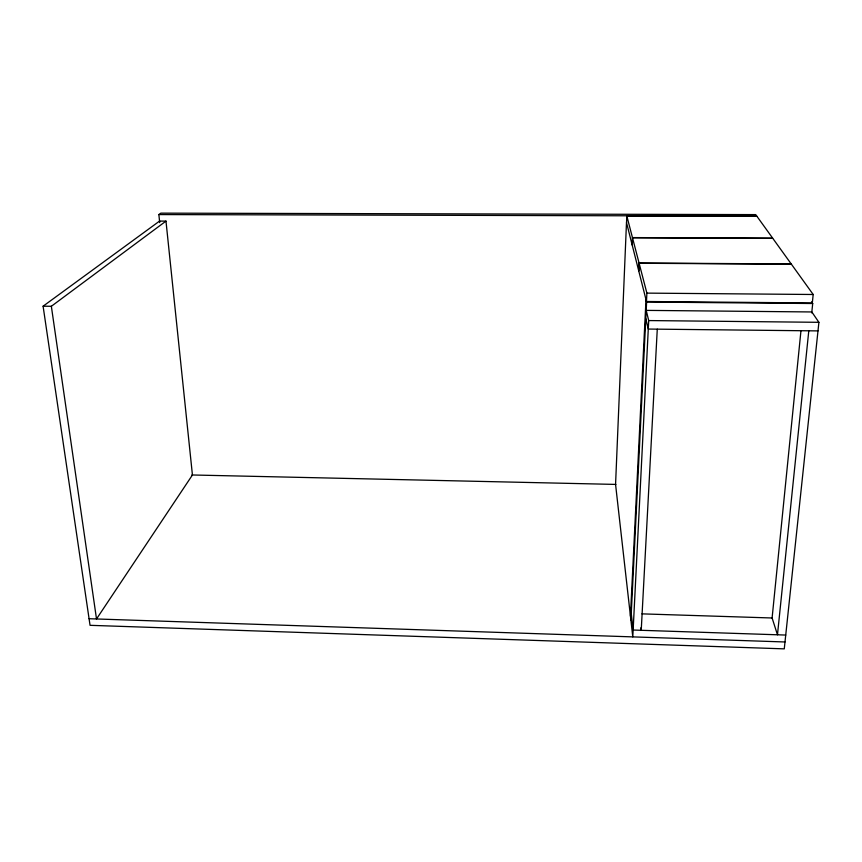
<?xml version="1.0" encoding="UTF-8"?>
<svg xmlns="http://www.w3.org/2000/svg" width="862" height="862" viewBox="0 0 862 862"><rect width="100%" height="100%" fill="white"/><g stroke="black" fill="none" stroke-linecap="round" stroke-linejoin="round"><path stroke-width="1.29" d="M626.534 222.698L626.814 215.953L756.922 216.297L772.664 238.171L632.449 237.589L626.814 215.953M632.18 245.002L632.449 237.589M638.699 270.787L639.065 263.029L632.492 237.783L772.805 238.365L791.208 263.955L639.065 263.029M638.764 271.013L639.119 263.255L791.381 264.181L813.189 294.492L812.306 302.961L646.478 301.495L646.888 293.123L639.119 263.255M630.445 616.114L645.994 299.567M630.919 620.263L646.619 302.045L626.491 222.525L615.565 484.422L632.794 636.889L648.709 320.567L646.209 310.385L811.832 311.958L818.9 322.313L784.269 648.86L90.047 625.316L43.1 306.204L159.556 221.092L165.978 221.114L192.431 474.994L96.512 618.97L51.354 306.279L165.978 221.114M657.275 329.155L641.231 630.294L640.908 627.751M808.793 330.803L777.47 634.777L772.104 617.989L800.938 330.943M811.735 312.906L812.704 303.521L811.53 301.84M158.856 214.573L160.882 213.14L755.705 214.606L756.793 216.125L158.856 214.573L159.707 222.59M646.888 293.123L813.189 294.492M646.619 302.045L812.704 303.521M43.1 306.204L51.354 306.279M648.709 320.567L818.9 322.313M817.984 330.9L648.289 329.058L645.8 318.681M191.903 474.973L615.899 484.422M641.985 613.863L772.115 617.989M785.735 635.057L633.139 630.036L631.253 613.518M89.077 618.722L784.991 641.974"/></g></svg>
